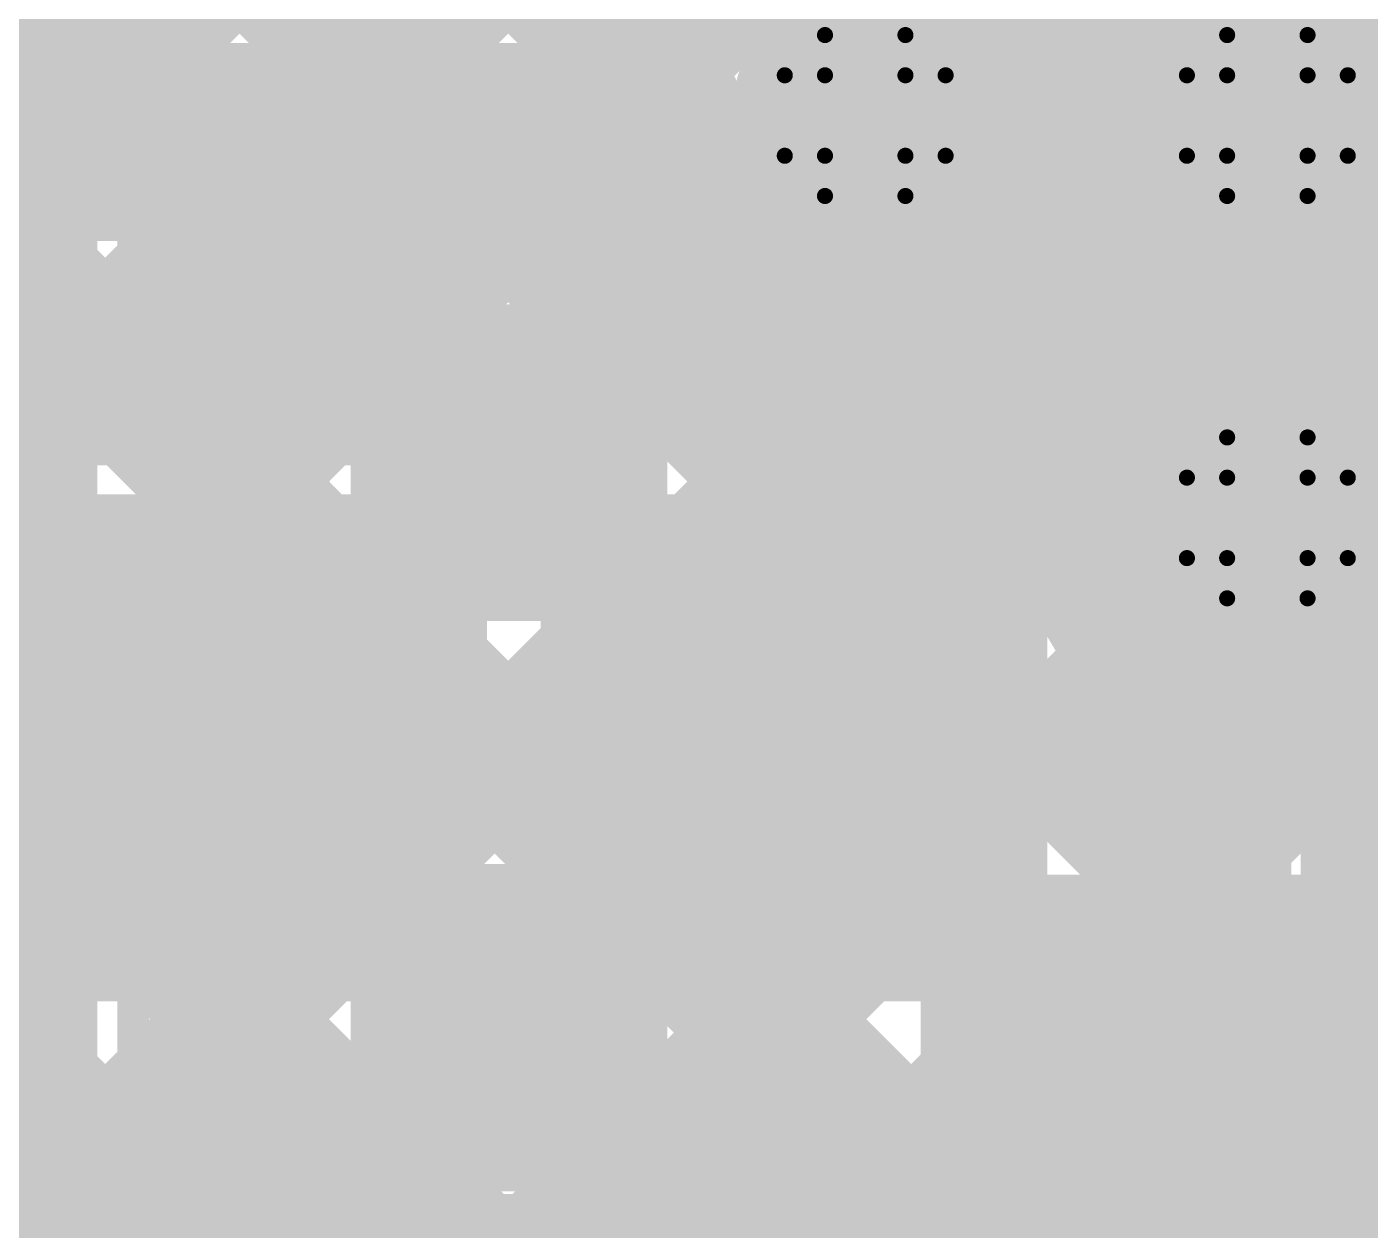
# Model space of a CAD drawing. Header units: millimetres. Extents: x 13 to 259, y -2 to 326.
# Drawn here: x 129.577 to 133.82, y 75.277 to 79.076 of the extents above; entities that cross this region are included whole.
import ezdxf

# ---------------------------------------------------------------- set-up
doc = ezdxf.new("R2010")
doc.units = ezdxf.units.MM
for name, color, linetype in [('BottomLayer', 5, 'Continuous'), ('ConnectLayer', 7, 'Continuous'), ('DrillDrawing', 1, 'Continuous'), ('Mechanical14', 56, 'Continuous'), ('Mechanical8', 56, 'Continuous'), ('MidLayer1', 16, 'Continuous'), ('MidLayer2', 76, 'Continuous'), ('MidLayer3', 90, 'Continuous'), ('MidLayer4', 156, 'Continuous'), ('MidLayer5', 130, 'Continuous'), ('MidLayer6', 216, 'Continuous'), ('MultiLayer', 9, 'Continuous'), ('TopLayer', 1, 'Continuous'), ('TopOverlay', 2, 'Continuous'), ('TopPaste', 8, 'Continuous'), ('TopSolder', 216, 'Continuous')]:
    doc.layers.add(name, color=color, linetype=linetype)

# ---------------------------------------------------------------- blocks, each defined once
blk = doc.blocks.new('SAMTEC_ASP_127797_01_185')
at = {"layer": 'Mechanical14', "const_width": 0.1}
for points in [[(26.543, -2.1336), (26.543, -0.4064)], [(26.289, -1.8796), (26.289, -0.6604)], [(26.6954, -5.4864), (26.6954, -0.6985)], [(26.7317, -2.0066), (26.9494, -1.3716)], [(24.4348, -1.8796), (23.8252, -1.8796)], [(23.8252, -2.0206), (23.8252, -1.8796)], [(24.4348, -2.0206), (24.4348, -1.8796)], [(26.289, -1.8796), (25.0952, -1.8796)], [(25.0952, -2.0206), (25.0952, -1.8796)], [(26.543, -2.1336), (26.289, -1.8796)], [(23.2791, -2.0206), (23.1648, -2.0206)], [(23.2791, -2.3762), (23.2791, -2.0206)], [(23.8252, -2.0206), (23.7109, -2.0206)], [(23.7109, -2.3762), (23.7109, -2.0206)], [(24.5491, -2.0206), (24.4348, -2.0206)], [(24.5491, -2.3762), (24.5491, -2.0206)], [(25.0952, -2.0206), (24.9809, -2.0206)], [(24.9809, -2.3762), (24.9809, -2.0206)], [(27.8892, -2.0066), (26.6954, -2.0066)], [(26.9494, -5.7404), (26.9494, -2.0066)], [(23.2791, -2.1336), (22.4409, -2.1336)], [(24.5491, -2.1336), (23.7109, -2.1336)], [(26.543, -2.1336), (24.9809, -2.1336)], [(23.7109, -2.3762), (23.2791, -2.3762)], [(24.9809, -2.3762), (24.5491, -2.3762)], [(23.2791, -3.0594), (23.2791, -2.7038)], [(23.7109, -2.7038), (23.2791, -2.7038)], [(23.7109, -3.0594), (23.7109, -2.7038)], [(24.5491, -3.0594), (24.5491, -2.7038)], [(24.9809, -2.7038), (24.5491, -2.7038)], [(24.9809, -3.0594), (24.9809, -2.7038)], [(23.2791, -2.9464), (22.4409, -2.9464)], [(24.5491, -2.9464), (23.7109, -2.9464)], [(25.908, -2.9464), (24.9809, -2.9464)], [(25.908, -4.6736), (25.908, -2.9464)], [(25.908, -4.6736), (25.908, -2.9464)], [(23.2791, -3.0594), (23.1648, -3.0594)], [(23.8252, -3.0594), (23.7109, -3.0594)], [(23.8252, -3.2004), (23.8252, -3.0594)], [(24.4348, -3.2004), (24.4348, -3.0594)], [(24.5491, -3.0594), (24.4348, -3.0594)], [(25.0952, -3.0594), (24.9809, -3.0594)], [(25.0952, -3.2004), (25.0952, -3.0594)], [(24.4348, -3.2004), (23.8252, -3.2004)], [(25.654, -3.2004), (25.0952, -3.2004)], [(25.654, -4.4196), (25.654, -3.2004)], [(25.654, -4.4196), (25.654, -3.2004)], [(24.4348, -4.4196), (23.8252, -4.4196)], [(23.8252, -4.5606), (23.8252, -4.4196)], [(24.4348, -4.5606), (24.4348, -4.4196)], [(25.654, -4.4196), (25.0952, -4.4196)], [(25.0952, -4.5606), (25.0952, -4.4196)], [(25.654, -4.4196), (25.0952, -4.4196)], [(25.908, -4.6736), (25.654, -4.4196)], [(23.2791, -4.5606), (23.1648, -4.5606)], [(23.2791, -4.9162), (23.2791, -4.5606)], [(23.8252, -4.5606), (23.7109, -4.5606)], [(23.7109, -4.9162), (23.7109, -4.5606)], [(24.5491, -4.5606), (24.4348, -4.5606)], [(24.5491, -4.9162), (24.5491, -4.5606)], [(25.0952, -4.5606), (24.9809, -4.5606)], [(24.9809, -4.9162), (24.9809, -4.5606)], [(23.2791, -4.6736), (22.4409, -4.6736)], [(24.5491, -4.6736), (23.7109, -4.6736)], [(25.908, -4.6736), (24.9809, -4.6736)], [(23.7109, -4.9162), (23.2791, -4.9162)], [(24.9809, -4.9162), (24.5491, -4.9162)], [(23.2791, -5.5994), (23.2791, -5.2438)], [(23.7109, -5.2438), (23.2791, -5.2438)], [(23.7109, -5.5994), (23.7109, -5.2438)], [(24.5491, -5.5994), (24.5491, -5.2438)], [(24.9809, -5.2438), (24.5491, -5.2438)], [(24.9809, -5.5994), (24.9809, -5.2438)], [(23.2791, -5.4864), (22.4409, -5.4864)], [(23.2791, -5.4864), (22.4409, -5.4864)], [(24.5491, -5.4864), (23.7109, -5.4864)], [(24.5491, -5.4864), (23.7109, -5.4864)], [(26.6954, -5.4864), (24.9809, -5.4864)], [(26.9494, -5.7404), (26.6954, -5.4864)], [(23.2791, -5.5994), (23.1648, -5.5994)], [(23.8252, -5.5994), (23.7109, -5.5994)], [(23.8252, -5.7404), (23.8252, -5.5994)], [(24.4348, -5.7404), (24.4348, -5.5994)], [(24.5491, -5.5994), (24.4348, -5.5994)], [(25.0952, -5.5994), (24.9809, -5.5994)], [(25.0952, -5.7404), (25.0952, -5.5994)], [(24.4348, -5.7404), (23.8252, -5.7404)], [(24.4348, -5.7404), (23.8252, -5.7404)], [(26.9494, -5.7404), (25.0952, -5.7404)]]:
    blk.add_lwpolyline(points, dxfattribs=at)
at = {"layer": 'Mechanical14', "const_width": 0.05}
for points in [[(23.8002, -1.8796, 1), (23.8502, -1.8796, 1)], [(23.8002, -1.8796, 1), (23.8502, -1.8796, 1)], [(24.4098, -1.8796, 1), (24.4598, -1.8796, 1)], [(24.4098, -1.8796, 1), (24.4598, -1.8796, 1)], [(25.0702, -1.8796, 1), (25.1202, -1.8796, 1)], [(25.0702, -1.8796, 1), (25.1202, -1.8796, 1)], [(26.264, -1.8796, 1), (26.314, -1.8796, 1)], [(26.264, -1.8796, 1), (26.314, -1.8796, 1)], [(26.264, -1.8796, 1), (26.314, -1.8796, 1)], [(23.2541, -2.0206, 1), (23.3041, -2.0206, 1)], [(23.2541, -2.0206, 1), (23.3041, -2.0206, 1)], [(23.6859, -2.0206, 1), (23.7359, -2.0206, 1)], [(23.6859, -2.0206, 1), (23.7359, -2.0206, 1)], [(23.8002, -2.0206, 1), (23.8502, -2.0206, 1)], [(23.8002, -2.0206, 1), (23.8502, -2.0206, 1)], [(24.4098, -2.0206, 1), (24.4598, -2.0206, 1)], [(24.4098, -2.0206, 1), (24.4598, -2.0206, 1)], [(24.5241, -2.0206, 1), (24.5741, -2.0206, 1)], [(24.5241, -2.0206, 1), (24.5741, -2.0206, 1)], [(24.9559, -2.0206, 1), (25.0059, -2.0206, 1)], [(24.9559, -2.0206, 1), (25.0059, -2.0206, 1)], [(25.0702, -2.0206, 1), (25.1202, -2.0206, 1)], [(25.0702, -2.0206, 1), (25.1202, -2.0206, 1)], [(26.6704, -2.0066, 1), (26.7204, -2.0066, 1)], [(26.7067, -2.0066, 1), (26.7567, -2.0066, 1)], [(26.9244, -2.0066, 1), (26.9744, -2.0066, 1)], [(23.2541, -2.1336, 1), (23.3041, -2.1336, 1)], [(23.6859, -2.1336, 1), (23.7359, -2.1336, 1)], [(24.5241, -2.1336, 1), (24.5741, -2.1336, 1)], [(24.9559, -2.1336, 1), (25.0059, -2.1336, 1)], [(26.518, -2.1336, 1), (26.568, -2.1336, 1)], [(26.518, -2.1336, 1), (26.568, -2.1336, 1)], [(26.518, -2.1336, 1), (26.568, -2.1336, 1)], [(23.2541, -2.3762, 1), (23.3041, -2.3762, 1)], [(23.2541, -2.3762, 1), (23.3041, -2.3762, 1)], [(23.6859, -2.3762, 1), (23.7359, -2.3762, 1)], [(23.6859, -2.3762, 1), (23.7359, -2.3762, 1)], [(24.5241, -2.3762, 1), (24.5741, -2.3762, 1)], [(24.5241, -2.3762, 1), (24.5741, -2.3762, 1)], [(24.9559, -2.3762, 1), (25.0059, -2.3762, 1)], [(24.9559, -2.3762, 1), (25.0059, -2.3762, 1)], [(23.2541, -2.7038, 1), (23.3041, -2.7038, 1)], [(23.2541, -2.7038, 1), (23.3041, -2.7038, 1)], [(23.6859, -2.7038, 1), (23.7359, -2.7038, 1)], [(23.6859, -2.7038, 1), (23.7359, -2.7038, 1)], [(24.5241, -2.7038, 1), (24.5741, -2.7038, 1)], [(24.5241, -2.7038, 1), (24.5741, -2.7038, 1)], [(24.9559, -2.7038, 1), (25.0059, -2.7038, 1)], [(24.9559, -2.7038, 1), (25.0059, -2.7038, 1)], [(23.2541, -2.9464, 1), (23.3041, -2.9464, 1)], [(23.6859, -2.9464, 1), (23.7359, -2.9464, 1)], [(24.5241, -2.9464, 1), (24.5741, -2.9464, 1)], [(24.9559, -2.9464, 1), (25.0059, -2.9464, 1)], [(25.883, -2.9464, 1), (25.933, -2.9464, 1)], [(25.883, -2.9464, 1), (25.933, -2.9464, 1)], [(25.883, -2.9464, 1), (25.933, -2.9464, 1)], [(23.2541, -3.0594, 1), (23.3041, -3.0594, 1)], [(23.2541, -3.0594, 1), (23.3041, -3.0594, 1)], [(23.6859, -3.0594, 1), (23.7359, -3.0594, 1)], [(23.6859, -3.0594, 1), (23.7359, -3.0594, 1)], [(23.8002, -3.0594, 1), (23.8502, -3.0594, 1)], [(23.8002, -3.0594, 1), (23.8502, -3.0594, 1)], [(24.4098, -3.0594, 1), (24.4598, -3.0594, 1)], [(24.4098, -3.0594, 1), (24.4598, -3.0594, 1)], [(24.5241, -3.0594, 1), (24.5741, -3.0594, 1)], [(24.5241, -3.0594, 1), (24.5741, -3.0594, 1)], [(24.9559, -3.0594, 1), (25.0059, -3.0594, 1)], [(24.9559, -3.0594, 1), (25.0059, -3.0594, 1)], [(25.0702, -3.0594, 1), (25.1202, -3.0594, 1)], [(25.0702, -3.0594, 1), (25.1202, -3.0594, 1)], [(23.8002, -3.2004, 1), (23.8502, -3.2004, 1)], [(23.8002, -3.2004, 1), (23.8502, -3.2004, 1)], [(24.4098, -3.2004, 1), (24.4598, -3.2004, 1)], [(24.4098, -3.2004, 1), (24.4598, -3.2004, 1)], [(25.0702, -3.2004, 1), (25.1202, -3.2004, 1)], [(25.0702, -3.2004, 1), (25.1202, -3.2004, 1)], [(25.629, -3.2004, 1), (25.679, -3.2004, 1)], [(25.629, -3.2004, 1), (25.679, -3.2004, 1)], [(25.629, -3.2004, 1), (25.679, -3.2004, 1)], [(23.8002, -4.4196, 1), (23.8502, -4.4196, 1)], [(23.8002, -4.4196, 1), (23.8502, -4.4196, 1)], [(24.4098, -4.4196, 1), (24.4598, -4.4196, 1)], [(24.4098, -4.4196, 1), (24.4598, -4.4196, 1)], [(25.0702, -4.4196, 1), (25.1202, -4.4196, 1)], [(25.0702, -4.4196, 1), (25.1202, -4.4196, 1)], [(25.0702, -4.4196, 1), (25.1202, -4.4196, 1)], [(25.629, -4.4196, 1), (25.679, -4.4196, 1)], [(25.629, -4.4196, 1), (25.679, -4.4196, 1)], [(25.629, -4.4196, 1), (25.679, -4.4196, 1)], [(25.629, -4.4196, 1), (25.679, -4.4196, 1)], [(25.629, -4.4196, 1), (25.679, -4.4196, 1)], [(23.2541, -4.5606, 1), (23.3041, -4.5606, 1)], [(23.2541, -4.5606, 1), (23.3041, -4.5606, 1)], [(23.6859, -4.5606, 1), (23.7359, -4.5606, 1)], [(23.6859, -4.5606, 1), (23.7359, -4.5606, 1)], [(23.8002, -4.5606, 1), (23.8502, -4.5606, 1)], [(23.8002, -4.5606, 1), (23.8502, -4.5606, 1)], [(24.4098, -4.5606, 1), (24.4598, -4.5606, 1)], [(24.4098, -4.5606, 1), (24.4598, -4.5606, 1)], [(24.5241, -4.5606, 1), (24.5741, -4.5606, 1)], [(24.5241, -4.5606, 1), (24.5741, -4.5606, 1)], [(24.9559, -4.5606, 1), (25.0059, -4.5606, 1)], [(24.9559, -4.5606, 1), (25.0059, -4.5606, 1)], [(25.0702, -4.5606, 1), (25.1202, -4.5606, 1)], [(25.0702, -4.5606, 1), (25.1202, -4.5606, 1)], [(23.2541, -4.6736, 1), (23.3041, -4.6736, 1)], [(23.6859, -4.6736, 1), (23.7359, -4.6736, 1)], [(24.5241, -4.6736, 1), (24.5741, -4.6736, 1)], [(24.9559, -4.6736, 1), (25.0059, -4.6736, 1)], [(25.883, -4.6736, 1), (25.933, -4.6736, 1)], [(25.883, -4.6736, 1), (25.933, -4.6736, 1)], [(25.883, -4.6736, 1), (25.933, -4.6736, 1)], [(25.883, -4.6736, 1), (25.933, -4.6736, 1)], [(23.2541, -4.9162, 1), (23.3041, -4.9162, 1)], [(23.2541, -4.9162, 1), (23.3041, -4.9162, 1)], [(23.6859, -4.9162, 1), (23.7359, -4.9162, 1)], [(23.6859, -4.9162, 1), (23.7359, -4.9162, 1)], [(24.5241, -4.9162, 1), (24.5741, -4.9162, 1)], [(24.5241, -4.9162, 1), (24.5741, -4.9162, 1)], [(24.9559, -4.9162, 1), (25.0059, -4.9162, 1)], [(24.9559, -4.9162, 1), (25.0059, -4.9162, 1)], [(23.2541, -5.2438, 1), (23.3041, -5.2438, 1)], [(23.2541, -5.2438, 1), (23.3041, -5.2438, 1)], [(23.6859, -5.2438, 1), (23.7359, -5.2438, 1)], [(23.6859, -5.2438, 1), (23.7359, -5.2438, 1)], [(24.5241, -5.2438, 1), (24.5741, -5.2438, 1)], [(24.5241, -5.2438, 1), (24.5741, -5.2438, 1)], [(24.9559, -5.2438, 1), (25.0059, -5.2438, 1)], [(24.9559, -5.2438, 1), (25.0059, -5.2438, 1)], [(23.2541, -5.4864, 1), (23.3041, -5.4864, 1)], [(23.2541, -5.4864, 1), (23.3041, -5.4864, 1)], [(23.6859, -5.4864, 1), (23.7359, -5.4864, 1)], [(23.6859, -5.4864, 1), (23.7359, -5.4864, 1)], [(24.5241, -5.4864, 1), (24.5741, -5.4864, 1)], [(24.5241, -5.4864, 1), (24.5741, -5.4864, 1)], [(24.9559, -5.4864, 1), (25.0059, -5.4864, 1)], [(26.6704, -5.4864, 1), (26.7204, -5.4864, 1)], [(26.6704, -5.4864, 1), (26.7204, -5.4864, 1)], [(26.6704, -5.4864, 1), (26.7204, -5.4864, 1)], [(23.2541, -5.5994, 1), (23.3041, -5.5994, 1)], [(23.2541, -5.5994, 1), (23.3041, -5.5994, 1)], [(23.6859, -5.5994, 1), (23.7359, -5.5994, 1)], [(23.6859, -5.5994, 1), (23.7359, -5.5994, 1)], [(23.8002, -5.5994, 1), (23.8502, -5.5994, 1)], [(23.8002, -5.5994, 1), (23.8502, -5.5994, 1)], [(24.4098, -5.5994, 1), (24.4598, -5.5994, 1)], [(24.4098, -5.5994, 1), (24.4598, -5.5994, 1)], [(24.5241, -5.5994, 1), (24.5741, -5.5994, 1)], [(24.5241, -5.5994, 1), (24.5741, -5.5994, 1)], [(24.9559, -5.5994, 1), (25.0059, -5.5994, 1)], [(24.9559, -5.5994, 1), (25.0059, -5.5994, 1)], [(25.0702, -5.5994, 1), (25.1202, -5.5994, 1)], [(25.0702, -5.5994, 1), (25.1202, -5.5994, 1)], [(23.8002, -5.7404, 1), (23.8502, -5.7404, 1)], [(23.8002, -5.7404, 1), (23.8502, -5.7404, 1)], [(23.8002, -5.7404, 1), (23.8502, -5.7404, 1)], [(24.4098, -5.7404, 1), (24.4598, -5.7404, 1)], [(24.4098, -5.7404, 1), (24.4598, -5.7404, 1)], [(24.4098, -5.7404, 1), (24.4598, -5.7404, 1)], [(25.0702, -5.7404, 1), (25.1202, -5.7404, 1)], [(25.0702, -5.7404, 1), (25.1202, -5.7404, 1)], [(26.9244, -5.7404, 1), (26.9744, -5.7404, 1)], [(26.9244, -5.7404, 1), (26.9744, -5.7404, 1)], [(26.9244, -5.7404, 1), (26.9744, -5.7404, 1)]]:
    blk.add_lwpolyline(points, format="xyb", close=True, dxfattribs=at)
at = {"layer": 'Mechanical8', "const_width": 0.1}
for points in [[(23.495, -1.905), (23.495, -0.905)], [(24.765, -1.905), (24.765, -0.905)], [(23.225, -1.905), (22.225, -1.905)], [(23.495, -1.905), (22.495, -1.905)], [(23.495, -2.905), (23.495, -1.905)], [(24.495, -1.905), (23.495, -1.905)], [(24.765, -1.905), (23.765, -1.905)], [(24.765, -2.905), (24.765, -1.905)], [(25.765, -1.905), (24.765, -1.905)], [(23.495, -3.175), (23.495, -2.175)], [(24.765, -3.175), (24.765, -2.175)], [(23.225, -3.175), (22.225, -3.175)], [(23.495, -3.175), (22.495, -3.175)], [(23.495, -4.175), (23.495, -3.175)], [(24.495, -3.175), (23.495, -3.175)], [(24.765, -3.175), (23.765, -3.175)], [(24.765, -4.175), (24.765, -3.175)], [(25.765, -3.175), (24.765, -3.175)]]:
    blk.add_lwpolyline(points, dxfattribs=at)
at = {"layer": 'Mechanical8', "const_width": 0.05}
for points in [[(23.2, -1.905, 1), (23.25, -1.905, 1)], [(23.47, -1.905, 1), (23.52, -1.905, 1)], [(23.47, -1.905, 1), (23.52, -1.905, 1)], [(23.47, -1.905, 1), (23.52, -1.905, 1)], [(23.47, -1.905, 1), (23.52, -1.905, 1)], [(23.74, -1.905, 1), (23.79, -1.905, 1)], [(24.47, -1.905, 1), (24.52, -1.905, 1)], [(24.74, -1.905, 1), (24.79, -1.905, 1)], [(24.74, -1.905, 1), (24.79, -1.905, 1)], [(24.74, -1.905, 1), (24.79, -1.905, 1)], [(24.74, -1.905, 1), (24.79, -1.905, 1)], [(25.74, -1.905, 1), (25.79, -1.905, 1)], [(23.47, -2.175, 1), (23.52, -2.175, 1)], [(24.74, -2.175, 1), (24.79, -2.175, 1)], [(23.47, -2.905, 1), (23.52, -2.905, 1)], [(24.74, -2.905, 1), (24.79, -2.905, 1)], [(23.2, -3.175, 1), (23.25, -3.175, 1)], [(23.47, -3.175, 1), (23.52, -3.175, 1)], [(23.47, -3.175, 1), (23.52, -3.175, 1)], [(23.47, -3.175, 1), (23.52, -3.175, 1)], [(23.47, -3.175, 1), (23.52, -3.175, 1)], [(23.74, -3.175, 1), (23.79, -3.175, 1)], [(24.47, -3.175, 1), (24.52, -3.175, 1)], [(24.74, -3.175, 1), (24.79, -3.175, 1)], [(24.74, -3.175, 1), (24.79, -3.175, 1)], [(24.74, -3.175, 1), (24.79, -3.175, 1)], [(24.74, -3.175, 1), (24.79, -3.175, 1)], [(25.74, -3.175, 1), (25.79, -3.175, 1)], [(23.47, -4.175, 1), (23.52, -4.175, 1)], [(24.74, -4.175, 1), (24.79, -4.175, 1)]]:
    blk.add_lwpolyline(points, format="xyb", close=True, dxfattribs=at)
at = {"layer": 'TopLayer', "const_width": 0.32}
for points in [[(23.335, -1.905, 1), (23.655, -1.905, 1)], [(24.605, -1.905, 1), (24.925, -1.905, 1)], [(23.335, -3.175, 1), (23.655, -3.175, 1)], [(24.605, -3.175, 1), (24.925, -3.175, 1)]]:
    blk.add_lwpolyline(points, format="xyb", close=True, dxfattribs=at)
at = {"layer": 'TopOverlay', "const_width": 0.2}
for points in [[(26.7317, -2.0066), (26.9494, -1.3716)], [(27.8892, -2.0066), (26.6954, -2.0066)]]:
    blk.add_lwpolyline(points, dxfattribs=at)
at = {"layer": 'TopOverlay', "const_width": 0.1}
for points in [[(26.6454, -2.0066, 1), (26.7454, -2.0066, 1)], [(26.6817, -2.0066, 1), (26.7817, -2.0066, 1)]]:
    blk.add_lwpolyline(points, format="xyb", close=True, dxfattribs=at)
at = {"layer": 'TopPaste', "const_width": 0.32}
for points in [[(23.335, -1.905, 1), (23.655, -1.905, 1)], [(24.605, -1.905, 1), (24.925, -1.905, 1)], [(23.335, -3.175, 1), (23.655, -3.175, 1)], [(24.605, -3.175, 1), (24.925, -3.175, 1)]]:
    blk.add_lwpolyline(points, format="xyb", close=True, dxfattribs=at)
at = {"layer": 'TopSolder', "const_width": 0.4216}
for points in [[(23.2842, -1.905, 1), (23.7058, -1.905, 1)], [(24.5542, -1.905, 1), (24.9758, -1.905, 1)], [(23.2842, -3.175, 1), (23.7058, -3.175, 1)], [(24.5542, -3.175, 1), (24.9758, -3.175, 1)]]:
    blk.add_lwpolyline(points, format="xyb", close=True, dxfattribs=at)

msp = doc.modelspace()

# ---------------------------------------------------------------- linework, layer by layer
at = {"layer": 'BottomLayer', "const_width": 0.25}
for points in [[(132.1001, 78.7957, 1), (132.35, 78.7957, 1)], [(133.3701, 78.7957, 1), (133.62, 78.7957, 1)], [(133.3701, 77.5257, 1), (133.62, 77.5257, 1)]]:
    msp.add_lwpolyline(points, format="xyb", close=True, dxfattribs=at)
at = {"layer": 'ConnectLayer', "const_width": 0.4}
for points in [[(114.7732, 96.51), (135.1583, 76.1249)], [(114.7732, 96.51), (135.1583, 76.1249)], [(110.9531, 96.0875), (133.3382, 73.7024)], [(110.9531, 96.0875), (133.3382, 73.7024)], [(117.3859, 94.7458), (133.006, 79.1257)], [(117.3859, 94.7458), (133.006, 79.1257)], [(121.3698, 69.6096), (143.6009, 91.8407)], [(121.3698, 69.6096), (143.6009, 91.8407)], [(129.7822, 78.022), (143.6009, 91.8407)], [(127.0089, 71.0061), (143.6089, 87.6061)], [(127.0089, 71.0061), (143.6089, 87.6061)], [(129.3674, 71.6675), (144.9371, 87.2372)], [(129.3674, 71.6675), (144.9371, 87.2372)], [(128.9034, 72.052), (143.867, 87.0156)], [(128.9034, 72.052), (143.867, 87.0156)], [(126.3602, 85.7715), (133.006, 79.1257)], [(125.936, 85.3472), (135.1583, 76.1249)], [(131.9035, 75.9007), (140.985, 84.9822)], [(131.7056, 73.1572), (143.171, 84.6226)], [(131.7056, 73.1572), (143.171, 84.6226)], [(126.0092, 84.4255), (134.6235, 75.8112)], [(126.0092, 84.4255), (134.6235, 75.8112)], [(126.0092, 84.4255), (134.6235, 75.8112)], [(125.2599, 84.3262), (134.3552, 75.2309)], [(125.2599, 84.3262), (134.3552, 75.2309)], [(125.2599, 84.3262), (134.0004, 75.5858)], [(132.4371, 75.5858), (140.985, 84.1337)], [(133.2857, 75.5858), (140.985, 83.2852)], [(128.2732, 83.01), (132.2985, 78.9847)], [(126.1644, 82.5732), (139.4893, 69.2484)], [(126.1644, 82.5732), (139.4893, 69.2484)], [(126.1644, 82.5732), (133.1518, 75.5858)], [(125.824, 82.0651), (134.3437, 73.5453)], [(125.824, 82.0651), (134.3437, 73.5453)], [(125.824, 82.0651), (132.3033, 75.5858)], [(125.7634, 82.0409), (132.2184, 75.5858)], [(122.695, 81.8), (136.255, 68.24)], [(123.5435, 81.8), (137.1035, 68.24)], [(124.392, 81.8), (137.952, 68.24)], [(125.2405, 81.8), (131.9948, 75.0458)], [(125.2405, 81.8), (131.9948, 75.0458)], [(122.6057, 71.6941), (131.8192, 80.9075)], [(122.6057, 71.6941), (131.8192, 80.9075)], [(129.3579, 78.4463), (131.8192, 80.9075)], [(124.5906, 71.9818), (133.0093, 80.4006)], [(124.5906, 71.9818), (133.0093, 80.4006)], [(130.2065, 77.5978), (133.0093, 80.4006)], [(126.0293, 80.1628), (132.6011, 73.5909)], [(126.0293, 80.1628), (132.6011, 73.5909)], [(124.9142, 71.457), (133.092, 79.6348)], [(124.9142, 71.457), (133.092, 79.6348)], [(130.6307, 77.1735), (133.092, 79.6348)], [(126.4513, 78.8922), (132.0003, 73.3432)], [(126.4513, 78.8922), (132.0003, 73.3432)], [(68.2908, 78.825), (131.6358, 78.825)], [(129.5997, 68.24), (129.5997, 78.825)], [(130.1997, 68.24), (130.1997, 78.825)], [(130.7997, 68.24), (130.7997, 78.825)], [(131.3997, 68.24), (131.3997, 78.825)], [(132.2065, 78.7493), (132.2744, 78.8171)], [(132.8143, 78.825), (132.9058, 78.825)], [(126.3449, 72.0391), (132.9304, 78.6246)], [(126.3449, 72.0391), (132.9304, 78.6246)], [(131.055, 76.7492), (132.9304, 78.6246)], [(68.258, 78.5998), (131.6685, 78.5998)], [(132.7816, 78.5998), (132.9385, 78.5998)], [(132.5997, 68.24), (132.5997, 78.34)], [(133.1997, 78.0365), (133.1997, 78.2849)], [(133.7997, 78.031), (133.7997, 78.2905)], [(133.8251, 78.3067), (140.6164, 71.5153)], [(133.8251, 78.3067), (140.6164, 71.5153)], [(133.8251, 78.3067), (136.5459, 75.5858)], [(131.9997, 68.24), (131.9997, 78.2504)], [(127.0039, 71.8496), (133.3728, 78.2185)], [(127.0039, 71.8496), (133.3728, 78.2185)], [(131.4793, 76.325), (133.3728, 78.2185)], [(126.3594, 78.1356), (131.5001, 72.9949)], [(126.3594, 78.1356), (131.5001, 72.9949)], [(68.24, 77.9998), (133.1439, 77.9998)], [(133.8462, 77.9998), (136.9539, 77.9998)], [(120.0002, 68.24), (129.4004, 77.6402)], [(133.4807, 77.4778), (133.5429, 77.5401)], [(68.24, 77.3998), (132.9186, 77.3998)], [(120.8487, 68.24), (129.8246, 77.2159)], [(133.1997, 68.24), (133.1997, 77.0149)], [(133.7997, 68.24), (133.7997, 77.0205)], [(68.24, 76.7998), (140.6197, 76.7998)], [(121.6973, 68.24), (130.2489, 76.7917)], [(122.5458, 68.24), (130.6732, 76.3674)], [(68.24, 76.1998), (141.7249, 76.1998)], [(123.3943, 68.24), (131.0974, 75.9431)], [(68.24, 75.5998), (134.4732, 75.5998)], [(132.2184, 75.5858), (134.3484, 75.5858)], [(124.2428, 68.24), (131.5217, 75.5189)], [(125.0914, 68.24), (131.946, 75.0946)]]:
    msp.add_lwpolyline(points, dxfattribs=at)
at = {"layer": 'ConnectLayer'}
for points, const_width in [([(134.085, 78.7957, 1), (132.9051, 78.7957, 1)], 0.4), ([(134.085, 78.7957, 1), (132.9051, 78.7957, 1)], 0.4), ([(134.085, 78.7957, 1), (132.9051, 78.7957, 1)], 0.4), ([(132.906, 79.1257, 1), (133.106, 79.1257, 1)], 0.2), ([(132.906, 79.1257, 1), (133.106, 79.1257, 1)], 0.2), ([(132.906, 79.1257, 1), (133.106, 79.1257, 1)], 0.2), ([(132.1985, 78.9847, 1), (132.3985, 78.9847, 1)], 0.2), ([(129.4997, 78.825, 1), (129.6997, 78.825, 1)], 0.2), ([(130.0997, 78.825, 1), (130.2997, 78.825, 1)], 0.2), ([(130.6997, 78.825, 1), (130.8997, 78.825, 1)], 0.2), ([(131.2997, 78.825, 1), (131.4997, 78.825, 1)], 0.2), ([(131.5358, 78.825, 1), (131.7358, 78.825, 1)], 0.2), ([(131.5358, 78.825, 1), (131.7358, 78.825, 1)], 0.2), ([(132.0751, 78.7977, 1), (132.2751, 78.7977, 1)], 0.2), ([(132.0758, 78.825, 1), (132.2758, 78.825, 1)], 0.2), ([(132.0758, 78.825, 1), (132.2758, 78.825, 1)], 0.2), ([(132.1744, 78.8171, 1), (132.3744, 78.8171, 1)], 0.2), ([(132.175, 78.7957, 1), (132.375, 78.7957, 1)], 0.2), ([(132.1751, 78.7969, 1), (132.3751, 78.7969, 1)], 0.2), ([(132.7143, 78.825, 1), (132.9143, 78.825, 1)], 0.2), ([(132.715, 78.7957, 1), (132.915, 78.7957, 1)], 0.2), ([(132.8051, 78.7957, 1), (133.0051, 78.7957, 1)], 0.2), ([(132.8051, 78.7957, 1), (133.0051, 78.7957, 1)], 0.2), ([(132.8051, 78.7957, 1), (133.0051, 78.7957, 1)], 0.2), ([(132.8058, 78.825, 1), (133.0058, 78.825, 1)], 0.2), ([(132.8058, 78.825, 1), (133.0058, 78.825, 1)], 0.2), ([(132.1065, 78.7493, 1), (132.3065, 78.7493, 1)], 0.2), ([(132.8304, 78.6246, 1), (133.0304, 78.6246, 1)], 0.2), ([(132.8304, 78.6246, 1), (133.0304, 78.6246, 1)], 0.2), ([(132.8304, 78.6246, 1), (133.0304, 78.6246, 1)], 0.2), ([(131.5685, 78.5998, 1), (131.7685, 78.5998, 1)], 0.2), ([(132.6816, 78.5998, 1), (132.8816, 78.5998, 1)], 0.2), ([(132.8385, 78.5998, 1), (133.0385, 78.5998, 1)], 0.2), ([(132.4997, 78.34, 1), (132.6997, 78.34, 1)], 0.2), ([(133.0997, 78.2849, 1), (133.2997, 78.2849, 1)], 0.2), ([(133.6997, 78.2905, 1), (133.8997, 78.2905, 1)], 0.2), ([(133.7251, 78.3067, 1), (133.9251, 78.3067, 1)], 0.2), ([(133.7251, 78.3067, 1), (133.9251, 78.3067, 1)], 0.2), ([(133.7251, 78.3067, 1), (133.9251, 78.3067, 1)], 0.2), ([(131.8997, 78.2504, 1), (132.0997, 78.2504, 1)], 0.2), ([(133.2728, 78.2185, 1), (133.4728, 78.2185, 1)], 0.2), ([(133.2728, 78.2185, 1), (133.4728, 78.2185, 1)], 0.2), ([(133.2728, 78.2185, 1), (133.4728, 78.2185, 1)], 0.2), ([(134.085, 77.5257, 1), (132.9051, 77.5257, 1)], 0.4), ([(133.0997, 78.0365, 1), (133.2997, 78.0365, 1)], 0.2), ([(133.6997, 78.031, 1), (133.8997, 78.031, 1)], 0.2), ([(129.6822, 78.022, 1), (129.8822, 78.022, 1)], 0.2), ([(133.0439, 77.9998, 1), (133.2439, 77.9998, 1)], 0.2), ([(133.7462, 77.9998, 1), (133.9462, 77.9998, 1)], 0.2), ([(129.3004, 77.6402, 1), (129.5004, 77.6402, 1)], 0.2), ([(130.1065, 77.5978, 1), (130.3065, 77.5978, 1)], 0.2), ([(133.545, 77.5257, 1), (133.445, 77.5257, 1)], 0.4), ([(132.8051, 77.5257, 1), (133.0051, 77.5257, 1)], 0.2), ([(133.345, 77.5257, 1), (133.545, 77.5257, 1)], 0.2), ([(133.4429, 77.5401, 1), (133.6429, 77.5401, 1)], 0.2), ([(133.445, 77.5257, 1), (133.645, 77.5257, 1)], 0.2), ([(133.3807, 77.4778, 1), (133.5807, 77.4778, 1)], 0.2), ([(132.8186, 77.3998, 1), (133.0186, 77.3998, 1)], 0.2), ([(129.7246, 77.2159, 1), (129.9246, 77.2159, 1)], 0.2), ([(130.5307, 77.1735, 1), (130.7307, 77.1735, 1)], 0.2), ([(133.0997, 77.0149, 1), (133.2997, 77.0149, 1)], 0.2), ([(133.6997, 77.0205, 1), (133.8997, 77.0205, 1)], 0.2), ([(130.1489, 76.7917, 1), (130.3489, 76.7917, 1)], 0.2), ([(130.955, 76.7492, 1), (131.155, 76.7492, 1)], 0.2), ([(130.5732, 76.3674, 1), (130.7732, 76.3674, 1)], 0.2), ([(131.3793, 76.325, 1), (131.5793, 76.325, 1)], 0.2), ([(130.9974, 75.9431, 1), (131.1974, 75.9431, 1)], 0.2), ([(131.8035, 75.9007, 1), (132.0035, 75.9007, 1)], 0.2), ([(132.1184, 75.5858, 1), (132.3184, 75.5858, 1)], 0.2), ([(132.1184, 75.5858, 1), (132.3184, 75.5858, 1)], 0.2), ([(132.2033, 75.5858, 1), (132.4033, 75.5858, 1)], 0.2), ([(132.3371, 75.5858, 1), (132.5371, 75.5858, 1)], 0.2), ([(133.0518, 75.5858, 1), (133.2518, 75.5858, 1)], 0.2), ([(133.1857, 75.5858, 1), (133.3857, 75.5858, 1)], 0.2), ([(133.9004, 75.5858, 1), (134.1004, 75.5858, 1)], 0.2), ([(131.4217, 75.5189, 1), (131.6217, 75.5189, 1)], 0.2), ([(131.846, 75.0946, 1), (132.046, 75.0946, 1)], 0.2)]:
    msp.add_lwpolyline(points, format="xyb", close=True, dxfattribs=dict(at, const_width=const_width))
at = {"layer": 'ConnectLayer', "const_width": 0.4}
for points in [[(131.6358, 79.365, -0.414214), (132.1758, 78.825)], [(131.6358, 79.365, -0.414214), (132.1758, 78.825)], [(132.2751, 78.7969, -0.429532), (132.8143, 79.365)], [(132.815, 78.7957, -1.025151), (131.6358, 78.825)], [(132.275, 78.7957, -1.020219), (132.1751, 78.7977)], [(134.085, 78.7957, -1.025151), (132.9058, 78.825)]]:
    msp.add_lwpolyline(points, format="xyb", dxfattribs=at)
at = {"layer": 'DrillDrawing', "const_width": 0.0508}
for points in [[(132.098, 78.9227), (132.098, 79.0497)], [(132.098, 79.0497), (132.352, 79.0497)], [(132.352, 78.9227), (132.352, 79.0497)], [(133.368, 78.9227), (133.368, 79.0497)], [(133.368, 79.0497), (133.622, 79.0497)], [(133.622, 78.9227), (133.622, 79.0497)], [(131.971, 78.6687), (131.971, 78.9227)], [(131.971, 78.9227), (132.098, 78.9227)], [(132.352, 78.9227), (132.479, 78.9227)], [(132.479, 78.6687), (132.479, 78.9227)], [(133.241, 78.6687), (133.241, 78.9227)], [(133.241, 78.9227), (133.368, 78.9227)], [(133.622, 78.9227), (133.749, 78.9227)], [(133.749, 78.6687), (133.749, 78.9227)], [(131.971, 78.6687), (132.098, 78.6687)], [(132.098, 78.5417), (132.098, 78.6687)], [(132.352, 78.6687), (132.479, 78.6687)], [(132.352, 78.5417), (132.352, 78.6687)], [(133.241, 78.6687), (133.368, 78.6687)], [(133.368, 78.5417), (133.368, 78.6687)], [(133.622, 78.6687), (133.749, 78.6687)], [(133.622, 78.5417), (133.622, 78.6687)], [(132.098, 78.5417), (132.352, 78.5417)], [(133.368, 78.5417), (133.622, 78.5417)], [(133.368, 77.6527), (133.368, 77.7797)], [(133.368, 77.7797), (133.622, 77.7797)], [(133.622, 77.6527), (133.622, 77.7797)], [(133.241, 77.3987), (133.241, 77.6527)], [(133.241, 77.6527), (133.368, 77.6527)], [(133.622, 77.6527), (133.749, 77.6527)], [(133.749, 77.3987), (133.749, 77.6527)], [(133.241, 77.3987), (133.368, 77.3987)], [(133.368, 77.2717), (133.368, 77.3987)], [(133.622, 77.3987), (133.749, 77.3987)], [(133.622, 77.2717), (133.622, 77.3987)], [(133.368, 77.2717), (133.622, 77.2717)]]:
    msp.add_lwpolyline(points, dxfattribs=at)
at = {"layer": 'DrillDrawing', "const_width": 0.0254}
for points in [[(132.0853, 79.0497, 1), (132.1107, 79.0497, 1)], [(132.0853, 79.0497, 1), (132.1107, 79.0497, 1)], [(132.3393, 79.0497, 1), (132.3647, 79.0497, 1)], [(132.3393, 79.0497, 1), (132.3647, 79.0497, 1)], [(133.3553, 79.0497, 1), (133.3807, 79.0497, 1)], [(133.3553, 79.0497, 1), (133.3807, 79.0497, 1)], [(133.6093, 79.0497, 1), (133.6347, 79.0497, 1)], [(133.6093, 79.0497, 1), (133.6347, 79.0497, 1)], [(131.9583, 78.9227, 1), (131.9837, 78.9227, 1)], [(131.9583, 78.9227, 1), (131.9837, 78.9227, 1)], [(132.0853, 78.9227, 1), (132.1107, 78.9227, 1)], [(132.0853, 78.9227, 1), (132.1107, 78.9227, 1)], [(132.3393, 78.9227, 1), (132.3647, 78.9227, 1)], [(132.3393, 78.9227, 1), (132.3647, 78.9227, 1)], [(132.4663, 78.9227, 1), (132.4917, 78.9227, 1)], [(132.4663, 78.9227, 1), (132.4917, 78.9227, 1)], [(133.2283, 78.9227, 1), (133.2537, 78.9227, 1)], [(133.2283, 78.9227, 1), (133.2537, 78.9227, 1)], [(133.3553, 78.9227, 1), (133.3807, 78.9227, 1)], [(133.3553, 78.9227, 1), (133.3807, 78.9227, 1)], [(133.6093, 78.9227, 1), (133.6347, 78.9227, 1)], [(133.6093, 78.9227, 1), (133.6347, 78.9227, 1)], [(133.7363, 78.9227, 1), (133.7617, 78.9227, 1)], [(133.7363, 78.9227, 1), (133.7617, 78.9227, 1)], [(131.9583, 78.6687, 1), (131.9837, 78.6687, 1)], [(131.9583, 78.6687, 1), (131.9837, 78.6687, 1)], [(132.0853, 78.6687, 1), (132.1107, 78.6687, 1)], [(132.0853, 78.6687, 1), (132.1107, 78.6687, 1)], [(132.3393, 78.6687, 1), (132.3647, 78.6687, 1)], [(132.3393, 78.6687, 1), (132.3647, 78.6687, 1)], [(132.4663, 78.6687, 1), (132.4917, 78.6687, 1)], [(132.4663, 78.6687, 1), (132.4917, 78.6687, 1)], [(133.2283, 78.6687, 1), (133.2537, 78.6687, 1)], [(133.2283, 78.6687, 1), (133.2537, 78.6687, 1)], [(133.3553, 78.6687, 1), (133.3807, 78.6687, 1)], [(133.3553, 78.6687, 1), (133.3807, 78.6687, 1)], [(133.6093, 78.6687, 1), (133.6347, 78.6687, 1)], [(133.6093, 78.6687, 1), (133.6347, 78.6687, 1)], [(133.7363, 78.6687, 1), (133.7617, 78.6687, 1)], [(133.7363, 78.6687, 1), (133.7617, 78.6687, 1)], [(132.0853, 78.5417, 1), (132.1107, 78.5417, 1)], [(132.0853, 78.5417, 1), (132.1107, 78.5417, 1)], [(132.3393, 78.5417, 1), (132.3647, 78.5417, 1)], [(132.3393, 78.5417, 1), (132.3647, 78.5417, 1)], [(133.3553, 78.5417, 1), (133.3807, 78.5417, 1)], [(133.3553, 78.5417, 1), (133.3807, 78.5417, 1)], [(133.6093, 78.5417, 1), (133.6347, 78.5417, 1)], [(133.6093, 78.5417, 1), (133.6347, 78.5417, 1)], [(133.3553, 77.7797, 1), (133.3807, 77.7797, 1)], [(133.3553, 77.7797, 1), (133.3807, 77.7797, 1)], [(133.6093, 77.7797, 1), (133.6347, 77.7797, 1)], [(133.6093, 77.7797, 1), (133.6347, 77.7797, 1)], [(133.2283, 77.6527, 1), (133.2537, 77.6527, 1)], [(133.2283, 77.6527, 1), (133.2537, 77.6527, 1)], [(133.3553, 77.6527, 1), (133.3807, 77.6527, 1)], [(133.3553, 77.6527, 1), (133.3807, 77.6527, 1)], [(133.6093, 77.6527, 1), (133.6347, 77.6527, 1)], [(133.6093, 77.6527, 1), (133.6347, 77.6527, 1)], [(133.7363, 77.6527, 1), (133.7617, 77.6527, 1)], [(133.7363, 77.6527, 1), (133.7617, 77.6527, 1)], [(133.2283, 77.3987, 1), (133.2537, 77.3987, 1)], [(133.2283, 77.3987, 1), (133.2537, 77.3987, 1)], [(133.3553, 77.3987, 1), (133.3807, 77.3987, 1)], [(133.3553, 77.3987, 1), (133.3807, 77.3987, 1)], [(133.6093, 77.3987, 1), (133.6347, 77.3987, 1)], [(133.6093, 77.3987, 1), (133.6347, 77.3987, 1)], [(133.7363, 77.3987, 1), (133.7617, 77.3987, 1)], [(133.7363, 77.3987, 1), (133.7617, 77.3987, 1)], [(133.3553, 77.2717, 1), (133.3807, 77.2717, 1)], [(133.3553, 77.2717, 1), (133.3807, 77.2717, 1)], [(133.6093, 77.2717, 1), (133.6347, 77.2717, 1)], [(133.6093, 77.2717, 1), (133.6347, 77.2717, 1)]]:
    msp.add_lwpolyline(points, format="xyb", close=True, dxfattribs=at)
at = {"layer": 'MidLayer1', "const_width": 0.25}
for points in [[(132.1001, 78.7957, 1), (132.35, 78.7957, 1)], [(133.3701, 78.7957, 1), (133.62, 78.7957, 1)], [(133.3701, 77.5257, 1), (133.62, 77.5257, 1)]]:
    msp.add_lwpolyline(points, format="xyb", close=True, dxfattribs=at)
at = {"layer": 'MidLayer2', "const_width": 0.25}
for points in [[(132.1001, 78.7957, 1), (132.35, 78.7957, 1)], [(133.3701, 78.7957, 1), (133.62, 78.7957, 1)], [(133.3701, 77.5257, 1), (133.62, 77.5257, 1)]]:
    msp.add_lwpolyline(points, format="xyb", close=True, dxfattribs=at)
at = {"layer": 'MidLayer3', "const_width": 0.25}
for points in [[(132.1001, 78.7957, 1), (132.35, 78.7957, 1)], [(133.3701, 78.7957, 1), (133.62, 78.7957, 1)], [(133.3701, 77.5257, 1), (133.62, 77.5257, 1)]]:
    msp.add_lwpolyline(points, format="xyb", close=True, dxfattribs=at)
at = {"layer": 'MidLayer4', "const_width": 0.25}
for points in [[(132.1001, 78.7957, 1), (132.35, 78.7957, 1)], [(133.3701, 78.7957, 1), (133.62, 78.7957, 1)], [(133.3701, 77.5257, 1), (133.62, 77.5257, 1)]]:
    msp.add_lwpolyline(points, format="xyb", close=True, dxfattribs=at)
at = {"layer": 'MidLayer5', "const_width": 0.25}
for points in [[(132.1001, 78.7957, 1), (132.35, 78.7957, 1)], [(133.3701, 78.7957, 1), (133.62, 78.7957, 1)], [(133.3701, 77.5257, 1), (133.62, 77.5257, 1)]]:
    msp.add_lwpolyline(points, format="xyb", close=True, dxfattribs=at)
at = {"layer": 'MidLayer6', "const_width": 0.25}
for points in [[(132.1001, 78.7957, 1), (132.35, 78.7957, 1)], [(133.3701, 78.7957, 1), (133.62, 78.7957, 1)], [(133.3701, 77.5257, 1), (133.62, 77.5257, 1)]]:
    msp.add_lwpolyline(points, format="xyb", close=True, dxfattribs=at)
at = {"layer": 'MultiLayer', "const_width": 0.25}
for points in [[(132.1001, 78.7957, 1), (132.35, 78.7957, 1)], [(133.3701, 78.7957, 1), (133.62, 78.7957, 1)], [(133.3701, 77.5257, 1), (133.62, 77.5257, 1)]]:
    msp.add_lwpolyline(points, format="xyb", close=True, dxfattribs=at)
at = {"layer": 'TopLayer', "const_width": 0.25}
for points in [[(132.1001, 78.7957, 1), (132.35, 78.7957, 1)], [(133.3701, 78.7957, 1), (133.62, 78.7957, 1)], [(133.3701, 77.5257, 1), (133.62, 77.5257, 1)]]:
    msp.add_lwpolyline(points, format="xyb", close=True, dxfattribs=at)

# ---------------------------------------------------------------- block references
at = {"rotation": 270}
msp.add_blockref('SAMTEC_ASP_127797_01_185', (135.4, 102.2907), dxfattribs=at)

doc.saveas('drawing.dxf')
